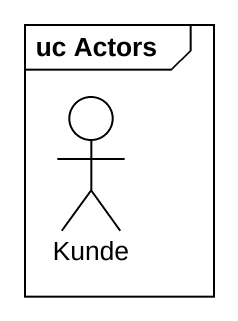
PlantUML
@startuml
mainframe uc Actors
actor Kunde
@enduml
